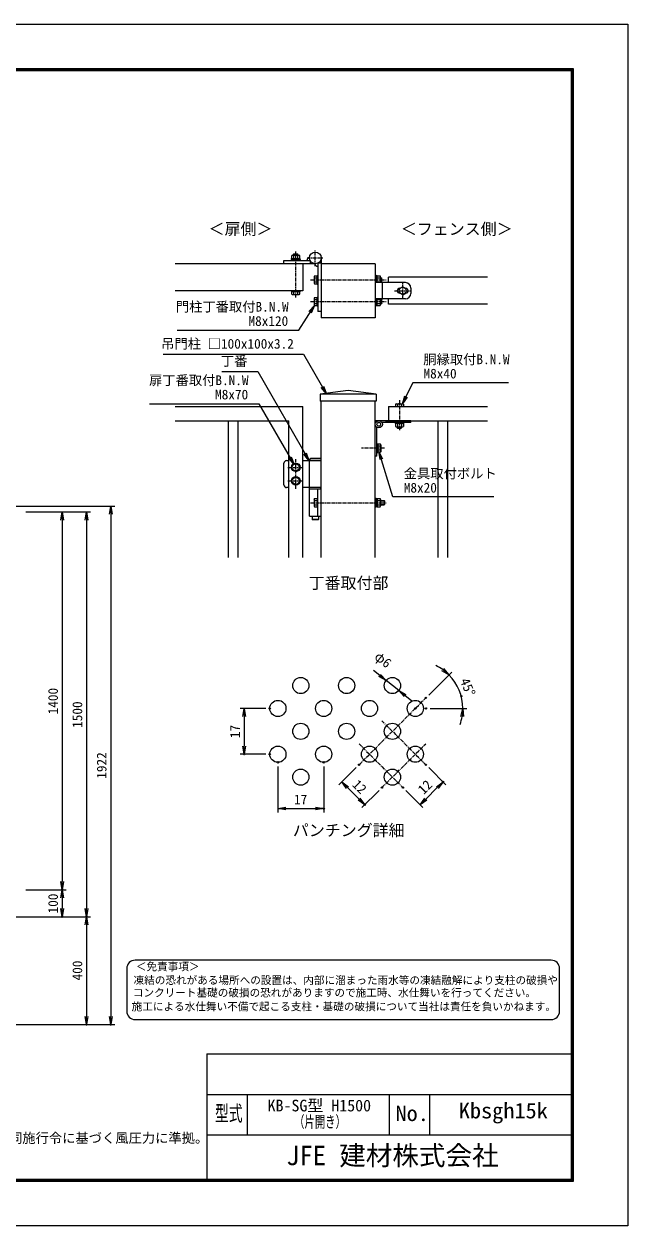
# Model space of a CAD drawing. Units: millimetres, scale not verified, with parts at other scales. Extents: x -3152 to 3148, y -2225 to 2230.
# Drawn here: x 911 to 3148, y -2225 to 2230 of the extents above; entities that cross this region are included whole.
import ezdxf
from ezdxf.enums import TextEntityAlignment as Align

# ---------------------------------------------------------------- set-up
doc = ezdxf.new("R2010")
doc.units = ezdxf.units.MM
doc.header["$LTSCALE"] = 10
doc.header["$PDMODE"] = 32
doc.header["$PDSIZE"] = 5
doc.linetypes.add('USER1', pattern=[2, 1.25, -0.25, 0.25, -0.25])
for name, color, linetype, lineweight in [('0-1_D-STR-DIM', 7, 'Continuous', 13), ('0-2_0', 7, 'Continuous', 25), ('0-3_DEFPOINTS', 8, 'Continuous', 25), ('0-5_D-BMK', 2, 'USER1', 13), ('0-6_D-STR1', 1, 'Continuous', 25), ('0-7_D-STR3', 3, 'Continuous', 13), ('0-A_D-TTL-TXT', 7, 'Continuous', 13), ('0-B_D-STR-TXT', 7, 'Continuous', 13), ('0-C_D-STR2', 7, 'Continuous', 13), ('0-D_D-TTL', 7, 'Continuous', 13)]:
    doc.layers.add(name, color=color, linetype=linetype, lineweight=lineweight)
doc.styles.add('ＭＳ ゴシック', font='')
doc.styles.get('ＭＳ ゴシック').set_extended_font_data('MS Gothic')

# ---------------------------------------------------------------- blocks, each defined once
blk = doc.blocks.new('_OPEN')
at = {"layer": '0-2_0'}
blk.add_line((0, 0), (-10, 0), dxfattribs=at)
blk.add_lwpolyline([(-10, 1.667), (0, 0), (-10, -1.667)], dxfattribs=at)

msp = doc.modelspace()

# ---------------------------------------------------------------- linework, layer by layer
at = {"layer": '0-1_D-STR-DIM'}
for p, q in [((94.11, 443.05), (1247.46, 443.05)), ((917.46, 421.05), (1067.46, 421.05)), ((917.46, 421.05), (1157.46, 421.05)), ((1232.46, 413.05), (1232.46, -1448.95)), ((1052.46, 391.05), (1052.46, -948.95)), ((1142.46, 391.05), (1142.46, -1048.95)), ((2228.67, -185.15), (2205.12, -166.56)), ((2410.11, -257.69), (2495.7, -172.1)), ((2299.3, -240.92), (2252.21, -203.74)), ((2322.85, -259.51), (2346.39, -278.1)), ((1806.49, -307.18), (1711.49, -307.18)), ((2414.97, -307.18), (2551.65, -307.18)), ((1726.49, -337.18), (1726.49, -446.89)), ((1806.49, -476.89), (1711.49, -476.89)), ((1851.49, -521.89), (1851.49, -693.33)), ((2021.2, -521.89), (2021.2, -693.33)), ((2141.41, -526.39), (2077.77, -590.03)), ((2410.11, -526.39), (2473.75, -590.03)), ((2109.59, -600.63), (2152.01, -643.06)), ((2226.26, -611.24), (2162.62, -674.88)), ((2325.26, -611.24), (2388.9, -674.88)), ((2399.5, -643.06), (2441.93, -600.63)), ((1881.49, -678.33), (1991.2, -678.33)), ((917.46, -978.95), (1067.46, -978.95)), ((917.46, -978.95), (1067.46, -978.95)), ((1052.46, -1008.95), (1052.46, -1048.95)), ((242.11, -1078.95), (1067.46, -1078.95)), ((242.11, -1078.95), (1157.46, -1078.95)), ((272.11, -1078.95), (1157.46, -1078.95)), ((1142.46, -1108.95), (1142.46, -1448.95)), ((92.11, -1478.95), (1157.46, -1478.95)), ((92.11, -1478.95), (1247.46, -1478.95))]:
    msp.add_line(p, q, dxfattribs=at)
for start, end in [(54.77597, 64.55194), (0, 45), (340.44806, 350.22403)]:
    msp.add_arc((2360.61, -307.18), 176.04, start, end, dxfattribs=at)
at = {"layer": '0-3_DEFPOINTS'}
for p in [(2252.21, -203.74), (2299.3, -240.92), (2399.5, -268.29), (2530.65, -261.62), (1821.49, -307.18), (2360.61, -307.18), (2399.97, -307.18), (1726.49, -476.89), (1821.49, -476.89), (1851.49, -506.89), (2021.2, -506.89), (2152.01, -515.78), (2399.5, -515.78), (2463.14, -579.42), (2236.87, -600.63), (2314.65, -600.63), (2173.23, -664.27), (2021.2, -678.33), (1052.46, -978.95), (1052.46, -1078.95), (1142.46, -1078.95), (1142.46, -1478.95), (1232.46, -1478.95)]:
    msp.add_point(p, dxfattribs=at)
at = {"layer": '0-5_D-BMK'}
for p, q in [((1917.71, 1216.29), (1917.71, 1385.96)), ((1990.11, 1332.78), (1990.11, 1392.78)), ((1960.11, 1362.78), (2020.11, 1362.78)), ((1971.85, 1281.18), (2253.11, 1281.18)), ((2313.71, 1211.18), (2313.71, 1271.18)), ((2283.71, 1241.18), (2343.71, 1241.18)), ((1971.85, 1201.18), (2253.11, 1201.18)), ((2301.71, 835.74), (2301.71, 724)), ((2246.15, 657.5), (2161.74, 657.5)), ((1887.71, 586.5), (1947.71, 586.5)), ((1917.71, 506.5), (1917.71, 616.5)), ((1887.71, 536.5), (1947.71, 536.5)), ((1971.85, 455.5), (2253.11, 455.5)), ((2152.01, -515.78), (2399.5, -268.29)), ((2236.87, -353.15), (2399.5, -515.78)), ((2152.01, -438), (2314.65, -600.63)), ((2236.87, -600.63), (2399.5, -438))]:
    msp.add_line(p, q, dxfattribs=at)
at = {"layer": '0-6_D-STR1'}
for p, q in [((1943.71, 1341.18), (1470.46, 1341.18)), ((1943.71, 1341.18), (1943.71, 1241.18)), ((2211.71, 1341.18), (2211.71, 1141.18)), ((2627.41, 1291.18), (2261.71, 1291.18)), ((2261.71, 1271.18), (2261.71, 1291.18)), ((1943.71, 1241.18), (1470.46, 1241.18)), ((2261.71, 1191.18), (2261.71, 1211.18)), ((2627.41, 1191.18), (2261.71, 1191.18)), ((2211.71, 1141.18), (2011.71, 1141.18)), ((2111.71, 871.5), (2007.71, 857.5)), ((2215.71, 857.5), (2007.71, 857.5)), ((2007.71, 857.5), (2007.71, 831.5)), ((2215.71, 857.5), (2111.71, 871.5)), ((2215.71, 857.5), (2215.71, 831.5)), ((1470.46, 811.5), (1943.71, 811.5)), ((1943.71, 252.92), (1943.71, 811.5)), ((2215.71, 831.5), (2007.71, 831.5)), ((2011.71, 252.92), (2011.71, 831.5)), ((2211.71, 252.92), (2211.71, 831.5)), ((2261.71, 811.5), (2627.41, 811.5)), ((2261.71, 811.5), (2261.71, 759.5)), ((1470.46, 759.5), (1891.71, 759.5)), ((1668.11, 252.92), (1668.11, 759.5)), ((1704.11, 252.92), (1704.11, 759.5)), ((1891.71, 252.92), (1891.71, 759.5)), ((2249.71, 759.5), (2330.71, 759.5)), ((2261.71, 759.5), (2627.41, 759.5)), ((2443.71, 759.5), (2443.71, 252.92)), ((2479.71, 759.5), (2479.71, 252.92))]:
    msp.add_line(p, q, dxfattribs=at)
msp.add_lwpolyline([(2211.71, 1341.18), (2011.71, 1341.18), (2011.71, 1141.18)], dxfattribs=at)
at = {"layer": '0-7_D-STR3'}
for p, q in [((1873.71, 1353.18), (1970.76, 1353.18)), ((1873.71, 1341.18), (1873.71, 1353.18)), ((1990.11, 1341.18), (1873.71, 1341.18)), ((1901.71, 1356.38), (1901.71, 1353.18)), ((1901.71, 1356.38), (1933.71, 1356.38)), ((1902.31, 1356.38), (1902.31, 1360.38)), ((1902.31, 1360.38), (1933.11, 1360.38)), ((1902.71, 1360.38), (1902.71, 1371.98)), ((1906.16, 1373.38), (1929.25, 1373.38)), ((1911.11, 1377.98), (1909.71, 1376.58)), ((1909.71, 1376.58), (1925.71, 1376.58)), ((1909.71, 1373.38), (1909.71, 1376.58)), ((1910.21, 1360.38), (1910.21, 1371.98)), ((1911.11, 1377.98), (1924.31, 1377.98)), ((1911.11, 1373.38), (1911.11, 1377.98)), ((1925.71, 1376.58), (1924.31, 1377.98)), ((1924.31, 1373.38), (1924.31, 1377.98)), ((1925.21, 1360.38), (1925.21, 1371.98)), ((1925.71, 1373.38), (1925.71, 1376.58)), ((1932.71, 1360.38), (1932.71, 1371.98)), ((1933.11, 1360.38), (1933.11, 1356.38)), ((1933.71, 1356.38), (1933.71, 1353.18)), ((1970.76, 1353.18), (1970.76, 1341.18)), ((1999.71, 1343.44), (1999.71, 1164.38)), ((2011.71, 1343.44), (1999.71, 1343.44)), ((1985.51, 1292.64), (1985.51, 1269.58)), ((1986.91, 1296.18), (1996.51, 1296.18)), ((1996.51, 1297.18), (1999.71, 1297.18)), ((1996.51, 1265.18), (1996.51, 1297.18)), ((2214.91, 1297.18), (2211.71, 1297.18)), ((2214.91, 1272.48), (2214.91, 1297.18)), ((2218.91, 1296.58), (2214.91, 1296.58)), ((2218.91, 1273.57), (2218.91, 1296.58)), ((2218.91, 1296.18), (2230.51, 1296.18)), ((2231.91, 1273.44), (2231.91, 1292.72)), ((1986.91, 1288.68), (1996.51, 1288.68)), ((1986.91, 1273.68), (1996.51, 1273.68)), ((1986.91, 1266.18), (1996.51, 1266.18)), ((1996.51, 1265.18), (1999.71, 1265.18)), ((2323.71, 1271.18), (2211.71, 1271.18)), ((2211.71, 1271.18), (2211.71, 1211.18)), ((2218.91, 1288.68), (2230.51, 1288.68)), ((2218.91, 1273.68), (2219.53, 1273.68)), ((2231.91, 1289.18), (2235.11, 1289.18)), ((2231.91, 1287.78), (2236.51, 1287.78)), ((2231.91, 1274.58), (2236.51, 1274.58)), ((2232.98, 1273.18), (2235.11, 1273.18)), ((2235.11, 1289.18), (2236.51, 1287.78)), ((2235.11, 1273.18), (2235.11, 1289.18)), ((2236.51, 1274.58), (2235.11, 1273.18)), ((2236.51, 1274.58), (2236.51, 1287.78)), ((2238.51, 1211.18), (2238.51, 1271.18)), ((2313.71, 1256.18), (2300.71, 1248.68)), ((2300.71, 1233.69), (2300.71, 1248.68)), ((2303.32, 1250.18), (2302.71, 1250.18)), ((2313.71, 1256.18), (2326.71, 1248.68)), ((2324.71, 1250.18), (2324.11, 1250.18)), ((2326.71, 1233.69), (2326.71, 1248.68)), ((2343.71, 1251.18), (2343.71, 1231.18)), ((1901.71, 1241.18), (1901.71, 1237.98)), ((1901.71, 1241.18), (1933.71, 1241.18)), ((1901.71, 1237.98), (1933.71, 1237.98)), ((1902.71, 1228.14), (1902.71, 1237.98)), ((1904.71, 1226.98), (1902.71, 1228.14)), ((1904.71, 1226.98), (1930.71, 1226.98)), ((1910.22, 1228.14), (1910.22, 1237.98)), ((1925.21, 1228.14), (1925.21, 1237.98)), ((1930.71, 1226.98), (1932.71, 1228.14)), ((1932.71, 1228.14), (1932.71, 1237.98)), ((1933.71, 1241.18), (1933.71, 1237.98)), ((1985.51, 1212.64), (1985.51, 1189.58)), ((1986.91, 1216.18), (1996.51, 1216.18)), ((1986.91, 1208.68), (1996.51, 1208.68)), ((1996.51, 1217.18), (1999.71, 1217.18)), ((1996.51, 1185.18), (1996.51, 1217.18)), ((2323.71, 1211.18), (2211.71, 1211.18)), ((2214.91, 1185.18), (2214.91, 1209.89)), ((2218.91, 1185.78), (2218.91, 1208.8)), ((2218.91, 1208.68), (2219.53, 1208.68)), ((2231.91, 1209.18), (2235.11, 1209.18)), ((2231.91, 1189.63), (2231.91, 1208.93)), ((2231.91, 1207.78), (2236.51, 1207.78)), ((2235.11, 1209.18), (2236.51, 1207.78)), ((2235.11, 1193.18), (2235.11, 1209.18)), ((2236.51, 1194.58), (2236.51, 1207.78)), ((2313.71, 1226.18), (2300.71, 1233.69)), ((2303.32, 1232.18), (2302.71, 1232.18)), ((2313.71, 1226.18), (2326.71, 1233.69)), ((1986.91, 1193.68), (1996.51, 1193.68)), ((1986.91, 1186.18), (1996.51, 1186.18)), ((1996.51, 1185.18), (1999.71, 1185.18)), ((2214.91, 1185.18), (2211.71, 1185.18)), ((2214.91, 1185.78), (2218.91, 1185.78)), ((2218.91, 1193.68), (2230.51, 1193.68)), ((2218.91, 1186.18), (2230.51, 1186.18)), ((2231.91, 1194.58), (2236.51, 1194.58)), ((2231.91, 1193.18), (2235.11, 1193.18)), ((2236.51, 1194.58), (2235.11, 1193.18)), ((2286.71, 821.1), (2286.71, 811.5)), ((2286.71, 811.5), (2316.71, 811.5)), ((2290.26, 822.5), (2313.32, 822.5)), ((2294.21, 821.1), (2294.21, 811.5)), ((2309.21, 821.1), (2309.21, 811.5)), ((2316.71, 821.1), (2316.71, 811.5)), ((2343.71, 759.5), (2211.71, 759.5)), ((2211.71, 627.3), (2211.71, 759.5)), ((2293.71, 759.5), (2309.71, 759.5)), ((2343.71, 753.1), (2343.71, 759.5)), ((2218.11, 627.5), (2218.11, 734.67)), ((2343.71, 753.1), (2236.54, 753.1)), ((2285.71, 749.9), (2285.71, 753.1)), ((2285.71, 749.9), (2317.71, 749.9)), ((2286.71, 749.9), (2286.71, 738.3)), ((2290.16, 736.9), (2313.25, 736.9)), ((2293.71, 736.9), (2293.71, 732.9)), ((2293.71, 732.9), (2309.71, 732.9)), ((2295.11, 731.5), (2293.71, 732.9)), ((2294.21, 749.9), (2294.21, 738.3)), ((2295.11, 736.9), (2295.11, 731.5)), ((2295.11, 731.5), (2308.31, 731.5)), ((2308.31, 736.9), (2308.31, 731.5)), ((2309.71, 732.9), (2308.31, 731.5)), ((2309.21, 749.9), (2309.21, 738.3)), ((2309.71, 736.9), (2309.71, 732.9)), ((2316.71, 749.9), (2316.71, 738.3)), ((2317.71, 749.9), (2317.71, 753.1)), ((2218.11, 673.5), (2221.31, 673.5)), ((2221.31, 673.5), (2221.31, 641.5)), ((2231.16, 672.5), (2221.31, 672.5)), ((2232.31, 670.5), (2231.16, 672.5)), ((2232.31, 670.5), (2232.31, 644.5)), ((2218.11, 627.5), (2211.71, 627.5)), ((2218.11, 641.5), (2221.31, 641.5)), ((2231.16, 664.99), (2221.31, 664.99)), ((2231.16, 650), (2221.31, 650)), ((2231.16, 642.5), (2221.31, 642.5)), ((2232.31, 644.5), (2231.16, 642.5)), ((1873.71, 521.5), (1873.71, 601.5)), ((1883.71, 611.5), (1891.71, 611.5)), ((1917.71, 601.5), (1904.71, 593.99)), ((1904.71, 579), (1904.71, 593.99)), ((1917.71, 601.5), (1930.71, 593.99)), ((1930.71, 579), (1930.71, 593.99)), ((1943.71, 611.5), (2011.71, 611.5)), ((1968.51, 511.5), (1968.51, 611.5)), ((1972.11, 619.5), (1970.11, 617.5)), ((2008.11, 619.5), (1972.11, 619.5)), ((2008.11, 619.5), (2010.11, 617.5)), ((2010.11, 617.5), (2010.11, 611.5)), ((2011.71, 511.5), (2011.71, 611.5)), ((1917.71, 571.5), (1904.71, 579)), ((1917.71, 551.5), (1904.71, 543.99)), ((1904.71, 529), (1904.71, 543.99)), ((1917.71, 571.5), (1930.71, 579)), ((1917.71, 551.5), (1930.71, 543.99)), ((1930.71, 529), (1930.71, 543.99)), ((1891.71, 511.5), (1883.71, 511.5)), ((1917.71, 521.5), (1904.71, 529)), ((1917.71, 521.5), (1930.71, 529)), ((2011.71, 511.5), (1943.71, 511.5)), ((1968.51, 405.5), (1968.51, 505.5)), ((2011.71, 505.5), (1968.51, 505.5)), ((1969.11, 505.5), (1969.11, 511.5)), ((1999.71, 405.5), (1999.71, 505.5)), ((2011.11, 505.5), (2011.11, 511.5)), ((2011.71, 405.5), (2011.71, 505.5)), ((1985.51, 468.5), (1986.67, 470.5)), ((1985.51, 468.5), (1985.51, 442.5)), ((1986.67, 470.5), (1996.51, 470.5)), ((1986.67, 462.99), (1996.51, 462.99)), ((1986.67, 448), (1996.51, 448)), ((1996.51, 471.5), (1996.51, 439.5)), ((1999.71, 471.5), (1996.51, 471.5)), ((2211.71, 471.5), (2211.71, 439.5)), ((2214.91, 471.5), (2211.71, 471.5)), ((2214.91, 471.5), (2214.91, 439.5)), ((2214.91, 470.9), (2218.91, 470.9)), ((2218.91, 470.9), (2218.91, 440.1)), ((2218.91, 470.5), (2230.51, 470.5)), ((2218.91, 463), (2230.51, 463)), ((2218.91, 448), (2230.51, 448)), ((2231.91, 467.05), (2231.91, 443.96)), ((2231.91, 463.5), (2245.11, 463.5)), ((2231.91, 462.1), (2246.51, 462.1)), ((2231.91, 448.9), (2246.51, 448.9)), ((2231.91, 447.5), (2245.11, 447.5)), ((2245.11, 447.5), (2246.51, 448.9)), ((2246.51, 462.1), (2246.51, 448.9)), ((1968.51, 405.5), (2011.71, 405.5)), ((1978.11, 405.5), (1978.11, 393.5)), ((1985.51, 442.5), (1986.67, 440.5)), ((1986.67, 440.5), (1996.51, 440.5)), ((1999.71, 439.5), (1996.51, 439.5)), ((2214.91, 439.5), (2211.71, 439.5)), ((2218.91, 440.1), (2214.91, 440.1)), ((2218.91, 440.5), (2230.51, 440.5)), ((2000.11, 391.5), (2002.11, 393.5))]:
    msp.add_line(p, q, dxfattribs=at)
for points in [[(2011.71, 1362.78), (2011.71, 1164.38), (1999.71, 1164.38)], [(2010.11, 617.5), (1970.11, 617.5), (1970.11, 611.5)], [(2246.51, 462.1), (2245.11, 463.5), (2245.11, 447.5)], [(2002.11, 405.5), (2002.11, 393.5), (1978.11, 393.5)], [(2000.11, 391.5), (1980.11, 391.5), (1978.11, 393.5)]]:
    msp.add_lwpolyline(points, dxfattribs=at)
for centre, radius in [((1990.11, 1362.78), 21.6), ((2313.71, 1241.18), 13), ((2225.11, 746.1), 13.4), ((2225.11, 746.1), 7), ((1917.71, 586.5), 16), ((1917.71, 586.5), 13), ((1917.71, 536.5), 16), ((1917.71, 536.5), 13)]:
    msp.add_circle(centre, radius, dxfattribs=at)
for centre, radius, start, end in [((1906.46, 1367.7), 5.7, 48.83491, 131.16509), ((1917.71, 1352.6), 20.79, 68.85295, 111.14705), ((1928.96, 1367.69), 5.7, 48.86505, 131.13495), ((1970.76, 1353.18), 12, 100.26018, 180), ((1999.71, 1343.44), 12, 190.26018, 270), ((1991.22, 1292.43), 5.71, 138.95661, 221.04339), ((2226.22, 1292.43), 5.7, 318.86505, 41.13495), ((1991.19, 1269.93), 5.69, 138.76361, 221.23639), ((2006.3, 1281.18), 20.79, 158.85295, 201.14705), ((2225.11, 1242.76), 31.43, 64.76136, 115.23864), ((2211.12, 1281.18), 20.79, 338.85295, 21.14705), ((2302.71, 1241.18), 9, 90, 270), ((2323.71, 1251.18), 20, 0, 90), ((2324.71, 1241.18), 9, 266.33207, 90), ((1906.47, 1233.66), 6.68, 235.79454, 304.20546), ((1917.71, 1251.88), 24.9, 252.48215, 287.51785), ((1928.96, 1233.66), 6.68, 235.79454, 304.20546), ((1991.22, 1212.43), 5.71, 138.95661, 221.04339), ((2006.3, 1201.18), 20.79, 158.85295, 201.14705), ((2225.11, 1239.61), 31.43, 244.76136, 295.23864), ((2211.12, 1201.18), 20.79, 338.85295, 21.14705), ((2323.71, 1231.18), 20, 270, 0), ((1991.19, 1189.93), 5.69, 138.76361, 221.23639), ((2226.23, 1189.93), 5.7, 318.83491, 41.16509), ((2290.46, 816.82), 5.69, 48.76361, 131.23639), ((2301.71, 801.71), 20.79, 68.85295, 111.14705), ((2312.96, 816.82), 5.69, 48.76361, 131.23639), ((2290.46, 742.59), 5.7, 228.83491, 311.16509), ((2301.71, 757.69), 20.79, 248.85295, 291.14705), ((2312.96, 742.59), 5.7, 228.86505, 311.13495), ((2225.64, 668.75), 6.68, 325.79454, 34.20546), ((2207.42, 657.5), 24.9, 342.48215, 17.51785), ((2225.64, 646.25), 6.68, 325.79454, 34.20546), ((1883.71, 601.5), 10, 90, 180), ((1883.71, 521.5), 10, 180, 270), ((1992.19, 466.75), 6.68, 145.79454, 214.20546), ((2010.41, 455.5), 24.9, 162.48215, 197.51785), ((1992.19, 444.25), 6.68, 145.79454, 214.20546), ((2211.12, 455.5), 20.79, 338.85295, 21.14705), ((2226.22, 444.25), 5.7, 318.86505, 41.13495), ((2226.23, 466.75), 5.7, 318.83491, 41.16509)]:
    msp.add_arc(centre, radius, start, end, dxfattribs=at)
at = {"layer": '0-A_D-TTL-TXT', "color": 2}
for p, q in [((2863.35, -1240.17), (1323.07, -1240.17)), ((1291.58, -1271.67), (1291.58, -1429.12)), ((2894.85, -1429.12), (2894.85, -1271.67)), ((1323.07, -1460.62), (2863.35, -1460.62))]:
    msp.add_line(p, q, dxfattribs=at)
for centre, start, end in [((1323.07, -1271.67), 90, 180), ((2863.35, -1271.67), 0, 90), ((1323.07, -1429.12), 180, 270), ((2863.35, -1429.12), 270, 0)]:
    msp.add_arc(centre, 31.49, start, end, dxfattribs=at)
at = {"layer": '0-B_D-STR-TXT'}
for points in [[(1478.14, 1095.05), (1928.84, 1095.05), (1985.84, 1184.5)], [(1426.37, 1006.21), (1945.97, 1006.21), (2030.05, 860.57)], [(1643.76, 942.03), (1776.75, 942.03), (1965.56, 613.23)], [(2706.15, 900.18), (2350.82, 900.18), (2313.49, 824.29)], [(1376.35, 822.5), (1780.79, 822.5), (1910.24, 598.2)], [(2651.74, 477.13), (2277.76, 477.13), (2226.48, 643.22)]]:
    msp.add_lwpolyline(points, dxfattribs=at)
at = {"layer": '0-C_D-STR2'}
for centre in [(1936.35, -222.33), (2106.05, -222.33), (2275.76, -222.33), (1851.49, -307.18), (2021.2, -307.18), (2190.91, -307.18), (2360.61, -307.18), (1936.35, -392.04), (2106.05, -392.04), (2275.76, -392.04), (1851.49, -476.89), (2021.2, -476.89), (2190.91, -476.89), (2360.61, -476.89), (1936.35, -561.74), (2275.76, -561.74)]:
    msp.add_circle(centre, 30, dxfattribs=at)
at = {"layer": '0-D_D-TTL'}
for p, q in [((1588.17, -1587.86), (1588.17, -2052.86)), ((1588.17, -1587.86), (2938.17, -1587.86)), ((1588.17, -1737.86), (2938.17, -1737.86)), ((1738.17, -1737.86), (1738.17, -1887.86)), ((2263.17, -1737.86), (2263.17, -1887.86)), ((2413.17, -1737.86), (2413.17, -1887.86)), ((1588.17, -1887.86), (2938.17, -1887.86))]:
    msp.add_line(p, q, dxfattribs=at)
at = {"layer": '0-D_D-TTL', "color": 2}
msp.add_lwpolyline([(-3151.83, 2229.64), (3148.17, 2229.64), (3148.17, -2225.36), (-3151.83, -2225.36)], close=True, dxfattribs=at)
at = {"layer": '0-D_D-TTL'}
for points in [[(-2949.33, 2064.64), (2945.67, 2064.64), (2945.67, -2060.36), (-2949.33, -2060.36)], [(-2947.46, 2062.77), (2943.79, 2062.77), (2943.79, -2058.48), (-2947.46, -2058.48)], [(-2945.58, 2060.89), (2941.92, 2060.89), (2941.92, -2056.61), (-2945.58, -2056.61)], [(-2943.71, 2059.02), (2940.04, 2059.02), (2940.04, -2054.73), (-2943.71, -2054.73)], [(-2941.83, 2057.14), (2938.17, 2057.14), (2938.17, -2052.86), (-2941.83, -2052.86)]]:
    msp.add_lwpolyline(points, close=True, dxfattribs=at)

# ---------------------------------------------------------------- block references
at = {"layer": '0-1_D-STR-DIM', "xscale": 3, "yscale": 3}
for p, rotation in [((1052.46, 421.05), 90), ((1142.46, 421.05), 90), ((1232.46, 443.05), 90), ((2485.09, -182.7), 319.88799), ((2252.21, -203.74), 321.70665), ((2299.3, -240.92), 141.70665), ((1726.49, -307.18), 90), ((2536.65, -307.18), 85.11201), ((1726.49, -476.89), 270), ((2088.38, -579.42), 135), ((2463.14, -579.42), 45), ((2173.23, -664.27), 315), ((2378.29, -664.27), 225), ((1851.49, -678.33), 180), ((1052.46, -978.95), 270), ((1052.46, -978.95), 90), ((1052.46, -1078.95), 270), ((1142.46, -1078.95), 270), ((1142.46, -1078.95), 90), ((1142.46, -1478.95), 270), ((1232.46, -1478.95), 270)]:
    msp.add_blockref('_OPEN', p, dxfattribs=dict(at, rotation=rotation))
msp.add_blockref('_OPEN', (2021.2, -678.33), dxfattribs=at)
at = {"layer": '0-B_D-STR-TXT', "xscale": 3, "yscale": 3}
for p, rotation in [((1986.91, 1186.18), 57.49271), ((2031.05, 858.83), 300), ((2312.61, 822.5), 243.80897), ((1911.24, 596.47), 299.99189), ((1966.56, 611.5), 299.86645), ((2225.89, 645.13), 107.15942)]:
    msp.add_blockref('_OPEN', p, dxfattribs=dict(at, rotation=rotation))

# ---------------------------------------------------------------- texts
at = {"layer": '0-1_D-STR-DIM', "style": 'ＭＳ ゴシック'}
for s, rotation, p in [('φ6', 321.707, (2198.98, -129.76)), ('45°', 292.5, (2515.5, -207.88)), ('1400', 90, (1047.39, -329.12)), ('1500', 90, (1137.39, -379.12)), ('17', 90, (1721.43, -417.16)), ('1922', 90, (1227.39, -567.73)), ('12', 315, (2116.42, -600.3)), ('12', 45, (2399.17, -636.23)), ('100', 90, (1047.39, -1066.94)), ('400', 90, (1137.39, -1315.32))]:
    msp.add_text(s, height=36.07, rotation=rotation, dxfattribs=at).set_placement(p, align=Align.BOTTOM_LEFT)
msp.add_text('17', height=36.07, dxfattribs=at).set_placement((1911.22, -673.27), align=Align.BOTTOM_LEFT)
at = {"layer": '0-A_D-TTL-TXT', "style": 'ＭＳ ゴシック'}
for s, height, p in [('＜扉側＞', 43.33, (1594.76, 1435.67)), ('＜フェンス側＞', 43.33, (2307.04, 1435.33)), ('丁番取付部', 43.33, (1965.52, 123.16)), ('パンチング詳細', 43.33, (1907.05, -793.36)), ('＜免責事項＞ \u3000\u3000', 28.81, (1325.4, -1286.89)), ('凍結の恐れがある場所への設置は、内部に溜まった雨水等の凍結融解により支柱の破損や', 28.81, (1316.88, -1337.59)), ('コンクリート基礎の破損の恐れがありますので施工時、水仕舞いを行ってください。', 28.81, (1314.3, -1383.84)), ('施工による水仕舞い不備で起こる支柱・基礎の破損について当社は責任を負いかねます。 ', 28.81, (1309.89, -1435.17)), ('KB-SG型 H1500', 43.33, (1813.32, -1813.68)), ('（設計条件）風荷重：昭和57年改正 建築基準法・同施行令に基づく風圧力に準拠。', 36.07, (-251.17, -1928.06)), ('JFE 建材株式会社', 72.14, (1882.45, -2021.74))]:
    msp.add_text(s, height=height, dxfattribs=at).set_placement(p, align=Align.BOTTOM_LEFT)
for s, height, width, p in [('型式', 57.73, 0.65, (1618.37, -1853.96)), ('No.', 57.7, 1.05, (2287.17, -1853.96)), ('Kbsgh15k', 57.7, 1.05, (2521.67, -1843.96)), ('（片開き）', 43.33, 0.65, (1911.42, -1873.68))]:
    msp.add_text(s, height=height, dxfattribs=dict(at, width=width)).set_placement(p, align=Align.BOTTOM_LEFT)
at = {"layer": '0-B_D-STR-TXT', "style": 'ＭＳ ゴシック'}
for s, p in [('門柱丁番取付B.N.W', (1473.39, 1153.01)), ('M8x120', (1742.55, 1100.11)), ('吊門柱 □100x100x3.2', (1419.32, 1015.65)), ('丁番', (1640.14, 951.66)), ('胴縁取付B.N.W', (2390.16, 958.05)), ('M8x40', (2390.92, 905.24)), ('扉丁番取付B.N.W', (1374.06, 880.51)), ('M8x70', (1618.86, 827.56)), ('金具取付ボルト', (2317.67, 534.83)), ('M8x20', (2317.86, 482.19))]:
    msp.add_text(s, height=36.07, dxfattribs=at).set_placement(p, align=Align.BOTTOM_LEFT)

doc.saveas('drawing.dxf')
